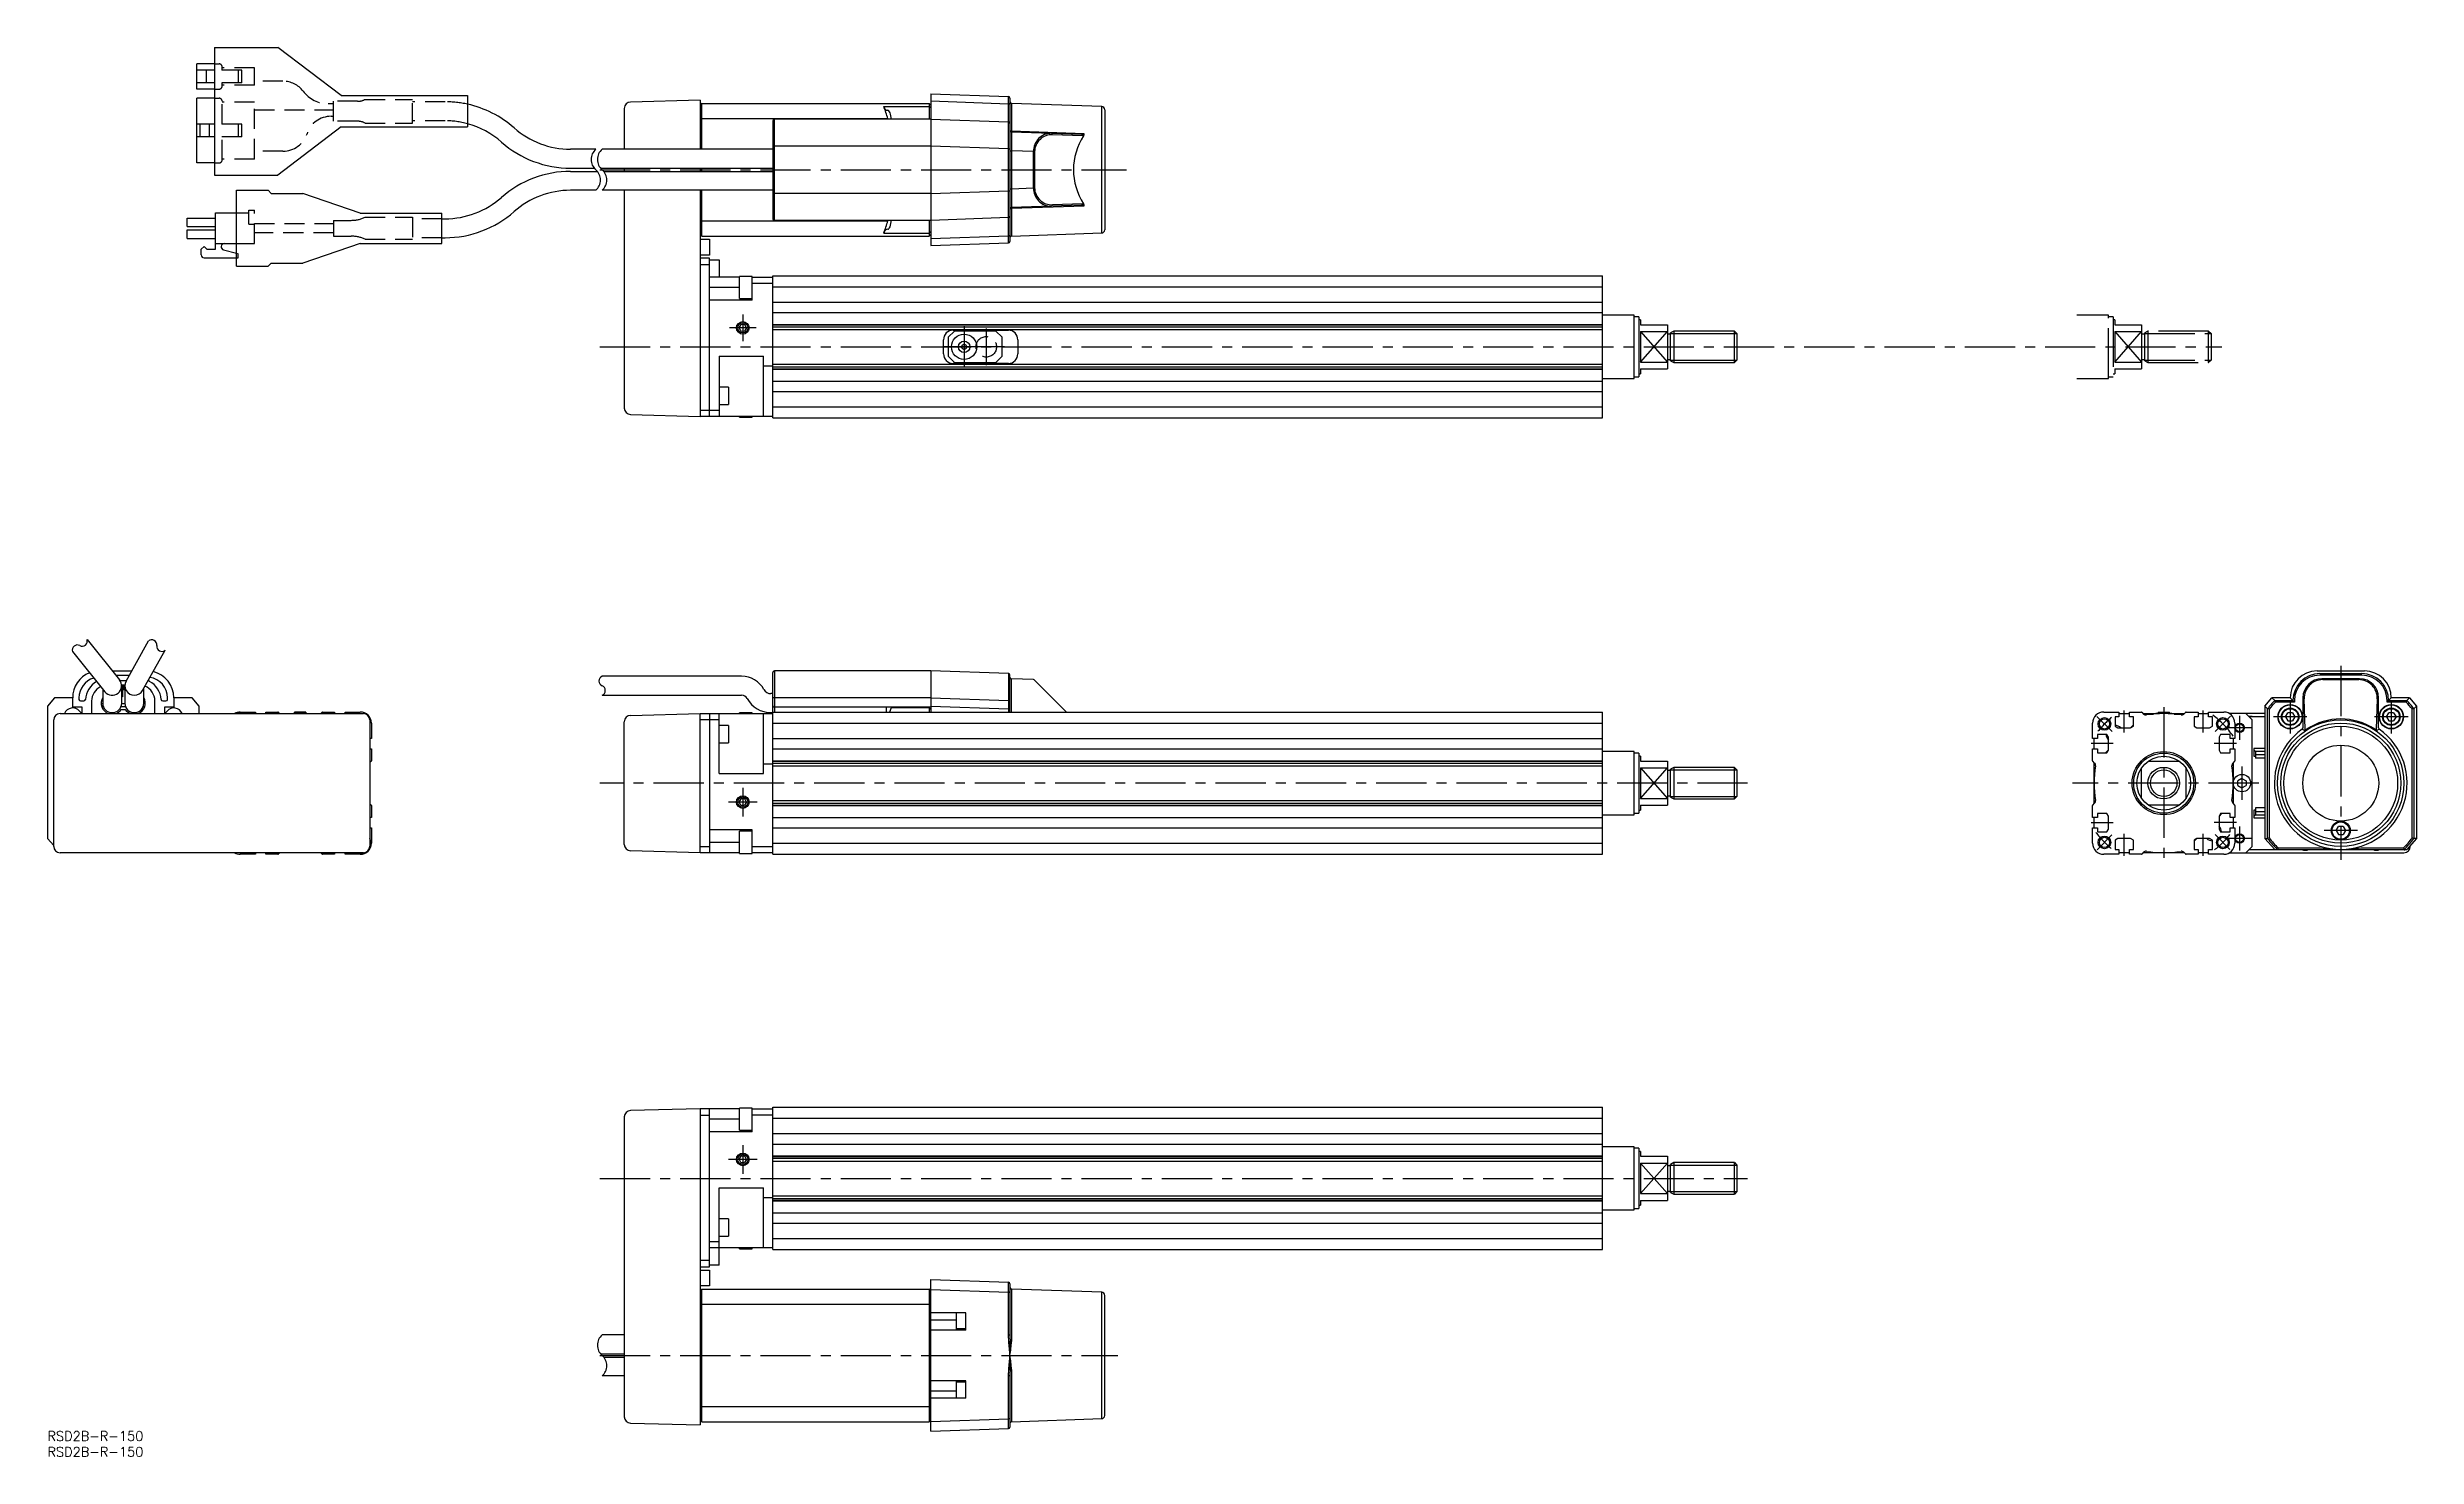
# Model space of a CAD drawing. Extents: x 0 to 749, y -8 to 438.
import ezdxf

# ---------------------------------------------------------------- set-up
doc = ezdxf.new("R2010")
doc.units = 0
doc.header["$LTSCALE"] = 0.5
for name, pattern in [('CENTER', [50.8, 31.75, -6.35, 6.35, -6.35]), ('DASHED', [19.05, 12.7, -6.35]), ('PHANTOM', [63.5, 31.75, -6.35, 6.35, -6.35, 6.35, -6.35])]:
    doc.linetypes.add(name, pattern=pattern)
for name, color, linetype in [('MSM_CENTER', 1, 'CENTER'), ('MSM_CONTINUOUS', 7, 'CONTINUOUS'), ('MSM_DASHED', 4, 'DASHED'), ('MSM_IMAGINARY', 6, 'PHANTOM'), ('MSM_NARROW', 5, 'CONTINUOUS'), ('MSM_PART_NUMBER', 7, 'CONTINUOUS')]:
    doc.layers.add(name, color=color, linetype=linetype)
doc.styles.get("Standard").update_dxf_attribs({"font": 'txt.shx', "height": 3, "bigfont": 'bigfont.shx'})

msp = doc.modelspace()

# ---------------------------------------------------------------- linework, layer by layer
at = {"layer": 'MSM_CENTER'}
for p, q in [((174.78, 399), (341.4, 399)), ((220, 353.19), (220, 344.81)), ((224.19, 349), (215.81, 349)), ((290, 349.54), (290, 336.46)), ((297, 348.79), (297, 337.21)), ((174.78, 343), (687.85, 343)), ((296.54, 343), (283.46, 343)), ((302.79, 343), (291.21, 343)), ((725.5, 242.07), (725.5, 180.7)), ((653.21, 221.3), (648.39, 226.12)), ((657, 221), (657, 228)), ((669.5, 229.01), (669.5, 180.7)), ((682, 221), (682, 228)), ((685.82, 221.32), (690.64, 226.14)), ((693.5, 226.29), (693.5, 218.71)), ((714.79, 226), (704.21, 226)), ((709.5, 231.29), (709.5, 220.71)), ((746.79, 226), (736.21, 226)), ((741.5, 231.29), (741.5, 220.71)), ((653.5, 217.5), (646.5, 217.5)), ((692.5, 217.5), (685.5, 217.5)), ((697.29, 222.5), (689.71, 222.5)), ((694.25, 210.29), (694.25, 199.71)), ((537.85, 205), (174.78, 205)), ((220, 203.54), (220, 194.46)), ((699.54, 205), (640.68, 205)), ((224.54, 199), (215.46, 199)), ((646.5, 192.5), (653.5, 192.5)), ((653.11, 188.62), (648.43, 183.93)), ((657, 182), (657, 189)), ((682, 182), (682, 189)), ((692.5, 192.5), (685.5, 192.5)), ((690.46, 184.04), (685.78, 188.73)), ((697.29, 187.5), (689.71, 187.5)), ((693.5, 191.29), (693.5, 183.71)), ((730.79, 190), (720.21, 190)), ((220, 90.54), (220, 81.46)), ((224.54, 86), (215.46, 86)), ((174.78, 80), (537.85, 80)), ((174.78, 24), (338.62, 24))]:
    msp.add_line(p, q, dxfattribs=at)
for start, end in [(128.49731, 141.77005), (34.14734, 54.05839), (215.95196, 231.25363), (307.38639, 322.17618)]:
    msp.add_arc((669.5, 205), 26.5, start, end, dxfattribs=at)
at = {"layer": 'MSM_CONTINUOUS'}
for p, q in [((52.9, 437.7), (72.9, 437.7)), ((52.9, 437.7), (52.9, 397.3)), ((92.9, 422.45), (72.9, 437.7)), ((52.9, 432.5), (47.3, 432.5)), ((47.3, 424.5), (47.3, 432.5)), ((52.9, 430.5), (47.3, 430.5)), ((50.3, 426.5), (50.3, 430.5)), ((52.9, 426.5), (47.3, 426.5)), ((52.9, 424.5), (47.3, 424.5)), ((52.9, 421.65), (47.3, 421.65)), ((47.3, 401.15), (47.3, 421.65)), ((92.9, 422.45), (132.9, 422.45)), ((132.9, 422.45), (132.9, 412.55)), ((206.5, 421), (184.45, 420.42)), ((206.5, 421), (206.5, 405.5)), ((207, 420), (206.5, 419.5)), ((207, 405.5), (207, 420)), ((207, 420), (279, 420)), ((279, 420), (279, 415)), ((279, 420), (279.5, 419.5)), ((279.5, 423), (304.02, 422.14)), ((279.5, 423), (279.5, 375)), ((279.5, 420.75), (304.03, 419.89)), ((304.02, 375.86), (304.02, 422.14)), ((304.5, 421.64), (304.5, 376.36)), ((304.98, 419.98), (304.98, 378.02)), ((333.53, 418.99), (304.98, 419.98)), ((52.9, 413.4), (47.3, 413.4)), ((48.3, 409.4), (48.3, 413.4)), ((51.3, 409.4), (51.3, 413.4)), ((92.9, 412.55), (72.9, 397.3)), ((92.9, 412.55), (132.9, 412.55)), ((182.5, 418.42), (182.5, 405.5)), ((206.5, 414.99), (207, 415.16)), ((207, 415.16), (265.88, 415.16)), ((229.5, 414.5), (229.5, 383.5)), ((279.5, 415), (230, 415)), ((230, 383), (230, 415)), ((264.56, 419.02), (279, 419.02)), ((265.88, 415), (265.88, 415.16)), ((279, 419.02), (279.5, 418.64)), ((279.5, 415), (304.02, 414.14)), ((333.53, 379.01), (333.53, 418.99)), ((334.5, 417.99), (334.5, 380.01)), ((52.9, 409.4), (47.3, 409.4)), ((173.5, 405.5), (165.5, 405.5)), ((229.5, 405.5), (175.5, 405.5)), ((279.5, 406.5), (229.5, 406.5)), ((304.02, 405.65), (279.5, 406.51)), ((304.02, 405.65), (304.5, 405.65)), ((304.5, 404.99), (304.98, 404.99)), ((327.96, 410.4), (304.98, 411.19)), ((304.98, 410.98), (327.12, 410.21)), ((311.97, 404.74), (304.98, 404.99)), ((311.97, 404.74), (312.3, 404.74)), ((311.97, 393.26), (311.97, 404.74)), ((312.3, 404.74), (312.3, 393.26)), ((327.46, 409.71), (318, 410.04)), ((327.82, 409.76), (327.46, 409.71)), ((52.9, 401.15), (47.3, 401.15)), ((52.9, 397.3), (72.9, 397.3)), ((165.5, 399.5), (173, 399.5)), ((165.5, 398.5), (174, 398.5)), ((175, 399.5), (229.5, 399.5)), ((176, 398.5), (229.5, 398.5)), ((182.5, 399.5), (182.5, 398.5)), ((206.5, 399.5), (206.5, 398.5)), ((207, 398.5), (207, 399.5)), ((59.8, 368.5), (59.8, 392.5)), ((59.8, 392.5), (69.8, 392.5)), ((70.8, 391.5), (69.8, 392.5)), ((70.8, 391.5), (80.8, 391.5)), ((98.95, 385.3), (80.8, 391.5)), ((173.5, 392.5), (165.5, 392.5)), ((229.5, 392.5), (175.5, 392.5)), ((182.5, 392.5), (182.5, 323.58)), ((206.5, 392.5), (206.5, 321)), ((207, 378), (207, 392.5)), ((279.5, 391.5), (229.5, 391.5)), ((279.5, 391.49), (304.02, 392.35)), ((304.02, 392.35), (304.5, 392.35)), ((304.5, 393.01), (304.98, 393.01)), ((304.98, 393.01), (311.97, 393.26)), ((311.97, 393.26), (312.3, 393.26)), ((44.17, 383.74), (53.17, 383.74)), ((44.17, 381.04), (44.17, 383.74)), ((53.17, 373.84), (53.17, 385.36)), ((53.17, 385.36), (59.8, 385.36)), ((98.95, 385.3), (124.8, 385.3)), ((124.8, 375.7), (124.8, 385.3)), ((124.8, 383.5), (125.81, 383.5)), ((206.5, 383.01), (207, 382.84)), ((207, 382.84), (265.88, 382.84)), ((279.5, 383), (230, 383)), ((265.88, 382.84), (265.88, 383)), ((279, 383), (279, 378)), ((304.02, 383.86), (279.5, 383)), ((327.12, 387.79), (304.98, 387.02)), ((304.98, 386.81), (327.96, 387.6)), ((318, 387.96), (327.46, 388.29)), ((327.46, 388.29), (327.82, 388.24)), ((44.17, 381.04), (53.17, 381.04)), ((44.17, 379.96), (53.17, 379.96)), ((44.17, 377.26), (44.17, 379.96)), ((44.17, 377.26), (53.17, 377.26)), ((53.17, 375.64), (59.8, 375.64)), ((98.95, 375.7), (80.8, 369.5)), ((98.95, 375.7), (124.8, 375.7)), ((124.8, 377.5), (125.81, 377.5)), ((206.5, 378.5), (207, 378)), ((206.5, 377), (209.5, 377)), ((207, 378), (279, 378)), ((209.5, 377), (209.5, 372)), ((264.56, 378.98), (279, 378.98)), ((279.5, 379.36), (279, 378.98)), ((279.5, 378.5), (279, 378)), ((279.5, 378.5), (279.5, 378.5)), ((279.5, 377.25), (304.03, 378.11)), ((279.5, 375), (304.02, 375.86)), ((304.98, 378.02), (333.53, 379.01)), ((49.57, 374.74), (48.67, 373.84)), ((48.67, 372.04), (48.67, 373.84)), ((49.57, 374.74), (50.47, 373.84)), ((49.57, 371.14), (59.8, 371.14)), ((50.47, 373.84), (53.17, 373.84)), ((55.73, 373.64), (59.8, 372.6)), ((59.8, 368.5), (69.8, 368.5)), ((70.8, 369.5), (69.8, 368.5)), ((70.8, 369.5), (80.8, 369.5)), ((209.5, 372), (206.5, 372)), ((209.5, 371), (206.5, 371)), ((206.5, 369), (209.5, 369)), ((209.5, 321), (209.5, 371)), ((209.5, 370.5), (212.5, 370.5)), ((212.5, 370.5), (212.5, 365)), ((219, 365), (209.5, 365)), ((219, 361.74), (209.5, 361.74)), ((223, 365.24), (219, 365.24)), ((219, 358.24), (219, 365.24)), ((223, 357.74), (223, 365.24)), ((223, 365), (229.5, 365)), ((229.5, 363), (223, 363)), ((229.5, 365.5), (492, 365.5)), ((229.5, 320.5), (229.5, 365.5)), ((229.5, 362), (492, 362)), ((492, 320.5), (492, 365.5)), ((223, 357.74), (209.5, 357.74)), ((219, 358.24), (223, 358.24)), ((229.5, 357.15), (492, 357.15)), ((229.5, 353.85), (492, 353.85)), ((502, 353), (492, 353)), ((502, 333), (502, 353)), ((503.5, 352.5), (502, 352.5)), ((503.5, 352.5), (503.5, 333.5)), ((218.85, 349.03), (219.45, 350.01)), ((219.4, 348.01), (218.85, 349.03)), ((219.4, 348.01), (220.55, 347.99)), ((220.6, 349.99), (219.45, 350.01)), ((221.15, 348.97), (220.55, 347.99)), ((221.15, 348.97), (220.6, 349.99)), ((229.5, 350.08), (492, 350.08)), ((229.5, 349.94), (492, 349.94)), ((229.5, 349.35), (492, 349.35)), ((229.5, 348.48), (492, 348.48)), ((283.5, 340.75), (283.5, 345.25)), ((287, 348), (285, 346)), ((285, 346), (285, 340)), ((286.5, 348.25), (304, 348.25)), ((300, 348), (287, 348)), ((302, 346), (300, 348)), ((302, 340), (302, 346)), ((307, 345.25), (307, 340.75)), ((504, 351.5), (503.5, 351.5)), ((504, 351.5), (504, 350)), ((504, 350), (512.5, 350)), ((504, 347.82), (512.5, 347.82)), ((504, 347.82), (504, 338.18)), ((512.5, 350), (512.5, 336)), ((513.5, 347), (512.5, 347)), ((514.5, 348), (513.5, 347.42)), ((513.5, 338.58), (513.5, 347.42)), ((533.69, 348), (514.5, 348)), ((514.5, 348), (514.5, 338)), ((533.69, 338), (533.69, 348)), ((533.69, 348), (534.5, 347.19)), ((534.5, 347.19), (534.5, 338.81)), ((212.5, 340), (226.5, 340)), ((212.5, 340), (212.5, 321)), ((226.5, 321), (226.5, 340)), ((229.5, 337.52), (492, 337.52)), ((285, 340), (287, 338)), ((304, 337.75), (286.5, 337.75)), ((287, 338), (300, 338)), ((290, 343.87), (289.25, 343.43)), ((289.25, 343.43), (289.25, 342.57)), ((289.25, 342.57), (290, 342.13)), ((290.75, 343.43), (290, 343.87)), ((290, 342.13), (290.75, 342.57)), ((290.75, 342.57), (290.75, 343.43)), ((300, 338), (302, 340)), ((504, 338.18), (512.5, 338.18)), ((512.5, 339), (513.5, 339)), ((513.5, 338.58), (514.5, 338)), ((514.5, 338), (533.69, 338)), ((534.5, 338.81), (533.69, 338)), ((215.5, 330.25), (212.5, 330.25)), ((215.5, 330.25), (215.5, 324.75)), ((226.5, 337), (229.5, 337)), ((229.5, 336.65), (492, 336.65)), ((229.5, 336.06), (492, 336.06)), ((229.5, 335.92), (492, 335.92)), ((229.5, 332.15), (492, 332.15)), ((492, 333), (502, 333)), ((502, 333.5), (503.5, 333.5)), ((503.5, 334.5), (504, 334.5)), ((504, 336), (512.5, 336)), ((504, 336), (504, 334.5)), ((206.5, 323), (212.5, 323)), ((212.5, 324.75), (215.5, 324.75)), ((229.5, 328.85), (492, 328.85)), ((229.5, 324), (492, 324)), ((184.45, 321.58), (206.5, 321)), ((229.5, 321), (206.5, 321)), ((219, 320.76), (219, 321)), ((219, 320.76), (223, 320.76)), ((223, 320.76), (223, 321)), ((229.5, 320.5), (492, 320.5)), ((12.57, 250.39), (22.83, 237.69)), ((24.88, 237.27), (31.99, 249.97)), ((7.9, 246.61), (18.17, 233.91)), ((20.56, 240.5), (26.69, 240.5)), ((30.12, 234.33), (37.23, 247.03)), ((229.5, 182.5), (229.5, 240)), ((279.5, 240.5), (230, 240.5)), ((230, 240.5), (230, 227.5)), ((279.5, 240.5), (279.5, 227.5)), ((304.02, 239.64), (279.5, 240.5)), ((718, 240.5), (733, 240.5)), ((17.5, 234.74), (17.5, 230.3)), ((25.85, 239), (21.77, 239)), ((22.97, 237.5), (25.01, 237.5)), ((24.51, 236), (23.49, 236)), ((23.5, 230.3), (23.5, 236)), ((23.75, 236), (23.75, 232.3)), ((24.25, 234.5), (23.75, 234.5)), ((24.25, 234.5), (24.25, 236)), ((24.5, 236), (24.5, 230.3)), ((30.5, 230.3), (30.5, 235.02)), ((219.63, 238.8), (175.5, 238.8)), ((175.5, 232.8), (219.63, 232.8)), ((229.5, 233.3), (228.87, 233.3)), ((304.02, 239.64), (304.02, 227.5)), ((304.5, 227.5), (304.5, 239.14)), ((304.98, 227.5), (304.98, 237.98)), ((311.97, 237.74), (304.98, 237.98)), ((322.4, 227.5), (312.3, 237.59)), ((718.85, 239.65), (732.14, 239.65)), ((732.14, 239.15), (718.85, 239.15)), ((731.48, 237.99), (719.51, 237.99)), ((719.82, 237.74), (731.18, 237.74)), ((2.25, 232), (0, 229.37)), ((0, 229.37), (0, 187.5)), ((2, 185), (2, 225)), ((8, 232), (2.25, 232)), ((4, 227), (100, 227)), ((8, 229), (8, 232)), ((11, 229), (8, 229)), ((10, 232), (10, 231.5)), ((10.5, 231), (11.52, 231)), ((11, 227), (11, 229)), ((14, 231), (14, 227)), ((17, 230.2), (17.5, 230.2)), ((17.18, 229.2), (17.71, 229.2)), ((23.29, 229.2), (24.71, 229.2)), ((23.37, 228.3), (24.63, 228.3)), ((23.75, 232.3), (23.5, 232.3)), ((23.5, 230.2), (24.5, 230.2)), ((30.29, 229.2), (30.82, 229.2)), ((30.5, 230.2), (31, 230.2)), ((34, 227), (34, 231)), ((36.48, 231), (37.5, 231)), ((37, 229), (37, 227)), ((40, 229), (37, 229)), ((38, 231.5), (38, 232)), ((40, 232), (40, 229)), ((45.75, 232), (40, 232)), ((48, 229.37), (45.75, 232)), ((48, 227), (48, 229.37)), ((61, 227.5), (65.85, 227.5)), ((65.85, 227.5), (65.85, 227)), ((69.15, 227.5), (72.92, 227.5)), ((69.15, 227), (69.15, 227.5)), ((73.06, 227.44), (73.5, 227)), ((77.33, 227), (78.2, 227.1)), ((78.2, 227.1), (78.2, 227.5)), ((81.8, 227.5), (78.2, 227.5)), ((81.8, 227.1), (78.2, 227.1)), ((81.8, 227.5), (81.8, 227.1)), ((81.8, 227.1), (82.67, 227)), ((86.5, 227), (86.94, 227.44)), ((87.08, 227.5), (90.85, 227.5)), ((90.85, 227.5), (90.85, 227)), ((94.15, 227.5), (99, 227.5)), ((94.15, 227), (94.15, 227.5)), ((102, 225.01), (102, 185)), ((184.45, 226.42), (206.5, 227)), ((206.5, 183), (206.5, 227)), ((206.5, 227), (229.5, 227)), ((212.5, 225), (206.5, 225)), ((209.5, 227), (209.5, 183)), ((212.5, 208), (212.5, 227)), ((223, 227.24), (219, 227.24)), ((219, 227), (219, 227.24)), ((223, 227), (223, 227.24)), ((226.5, 208), (226.5, 227)), ((228.87, 227.3), (229.5, 227.3)), ((279.5, 232), (229.5, 232)), ((229.5, 227.5), (492, 227.5)), ((279.5, 229), (230, 229)), ((265.5, 227.5), (265.5, 229)), ((265.5, 227.5), (266.43, 227.5)), ((266.9, 228.8), (266.43, 227.5)), ((279, 228.8), (266.9, 228.8)), ((277.6, 229), (277.6, 228.8)), ((279.5, 228.3), (279, 228.8)), ((279, 228.8), (279, 227.5)), ((279.5, 232.01), (304.02, 231.15)), ((279.5, 232), (304.02, 231.14)), ((279.5, 229.37), (304.03, 228.51)), ((304.02, 231.15), (304.5, 231.15)), ((492, 182.5), (492, 227.5)), ((650.5, 227.5), (655.35, 227.5)), ((655.35, 226), (654.1, 226)), ((654.1, 226), (654.1, 223)), ((655.35, 227.5), (655.35, 226)), ((655.35, 227), (658.65, 227)), ((658.65, 226), (658.65, 227.5)), ((658.65, 227.5), (662.42, 227.5)), ((659.9, 226), (658.65, 226)), ((659.9, 223), (659.9, 226)), ((662.56, 227.44), (663.15, 226.85)), ((663, 227), (666.83, 227)), ((663.5, 227), (663.26, 226.76)), ((667.7, 227.1), (665.5, 226.85)), ((665.5, 226.85), (665.51, 226.77)), ((665.5, 226.85), (666.22, 226.85)), ((667.7, 227.5), (667.7, 227.1)), ((667.7, 227.5), (671.3, 227.5)), ((667.7, 227.1), (671.3, 227.1)), ((671.3, 227.1), (671.3, 227.5)), ((673.5, 226.85), (671.3, 227.1)), ((672.17, 227), (676, 227)), ((672.78, 226.85), (673.5, 226.85)), ((673.49, 226.77), (673.5, 226.85)), ((675.85, 226.85), (676.44, 227.44)), ((676.58, 227.5), (680.35, 227.5)), ((680.35, 226), (679.1, 226)), ((679.1, 226), (679.1, 223)), ((680.35, 227.5), (680.35, 226)), ((680.35, 227), (683.65, 227)), ((683.65, 226), (683.65, 227.5)), ((683.65, 227.5), (688.5, 227.5)), ((684.9, 226), (683.65, 226)), ((684.9, 223), (684.9, 226)), ((701.5, 227), (690.3, 227)), ((695.5, 227), (697.5, 225)), ((696.4, 226.1), (701.5, 226.1)), ((697.5, 226.04), (696.46, 226.04)), ((701.5, 226), (696.5, 226)), ((697.5, 226.04), (697.54, 226.08)), ((697.5, 226), (697.5, 226.04)), ((697.5, 185), (697.5, 225)), ((697.54, 226.08), (701.5, 226.08)), ((697.54, 226), (697.54, 226.08)), ((701.5, 229.37), (703.75, 232)), ((701.5, 229.37), (701.5, 187.51)), ((701.5, 229.37), (702.36, 228.52)), ((702.36, 187.51), (702.36, 228.52)), ((702.86, 228.35), (702.36, 228.52)), ((702.86, 228.35), (702.86, 187.67)), ((709.5, 232), (703.75, 232)), ((703.75, 232), (704.6, 231.15)), ((704.6, 231.15), (710.36, 231.15)), ((704.61, 231.15), (704.82, 230.65)), ((710.86, 230.65), (704.82, 230.65)), ((708.02, 226), (708.76, 227.28)), ((708.02, 226), (708.76, 224.72)), ((710.24, 227.28), (708.76, 227.28)), ((710.86, 230.65), (709.5, 232)), ((710.24, 227.28), (710.98, 226)), ((710.98, 226), (710.24, 224.72)), ((710.36, 231.15), (710.36, 231.15)), ((710.86, 231.15), (710.86, 230.65)), ((713.52, 231.99), (713.52, 222.49)), ((714.29, 222.08), (713.96, 231.67)), ((737.04, 231.67), (736.71, 222.08)), ((737.48, 222.49), (737.48, 231.99)), ((740.02, 226), (740.76, 227.28)), ((740.02, 226), (740.76, 224.72)), ((741.5, 232), (740.14, 230.65)), ((740.14, 230.65), (740.14, 231.15)), ((746.18, 230.65), (740.14, 230.65)), ((740.64, 231.15), (746.4, 231.15)), ((742.24, 227.28), (740.76, 227.28)), ((747.25, 232), (741.5, 232)), ((742.24, 227.28), (742.98, 226)), ((742.98, 226), (742.24, 224.72)), ((746.4, 231.15), (746.18, 230.65)), ((747.25, 232), (746.4, 231.15)), ((747.25, 232), (749.5, 229.37)), ((748.64, 228.52), (748.14, 228.35)), ((748.14, 187.67), (748.14, 228.35)), ((749.5, 229.37), (748.64, 228.52)), ((748.64, 228.52), (748.64, 187.51)), ((749.5, 229.37), (749.5, 187.51)), ((102.5, 219.15), (102, 219.15)), ((102.5, 224), (102.5, 219.15)), ((182.5, 185.58), (182.5, 224.42)), ((215.5, 223.25), (212.5, 223.25)), ((212.5, 217.75), (215.5, 217.75)), ((215.5, 223.25), (215.5, 217.75)), ((229.5, 224), (492, 224)), ((229.5, 219.15), (492, 219.15)), ((647, 219.15), (647, 224)), ((648.5, 219.15), (647, 219.15)), ((647.5, 215.85), (647.5, 219.15)), ((651.5, 220.4), (648.5, 220.4)), ((648.5, 220.4), (648.5, 219.15)), ((652, 219.54), (651.5, 220.4)), ((652, 215.47), (652, 219.54)), ((654.1, 223), (654.97, 222.5)), ((654.97, 222.5), (659.03, 222.5)), ((659.9, 223.4), (659, 222.5)), ((659.03, 222.5), (659.9, 223)), ((679.1, 223), (679.97, 222.5)), ((679.97, 222.5), (684.03, 222.5)), ((684.03, 222.5), (684.9, 223)), ((687.5, 220.4), (687, 219.54)), ((687, 219.54), (687, 215.47)), ((690.5, 220.4), (687.5, 220.4)), ((690.5, 219.15), (690.5, 220.4)), ((692, 219.15), (690.5, 219.15)), ((691.5, 219.15), (691.5, 215.85)), ((692, 224), (692, 219.15)), ((708.76, 224.72), (710.24, 224.72)), ((713.31, 222.08), (714.1, 221.66)), ((737.69, 222.08), (736.9, 221.66)), ((740.76, 224.72), (742.24, 224.72)), ((102, 215.85), (102.5, 215.85)), ((102.44, 211.94), (102, 211.5)), ((102.5, 215.85), (102.5, 212.08)), ((229.5, 211), (226.5, 211)), ((229.5, 215.85), (492, 215.85)), ((229.5, 212.08), (492, 212.08)), ((229.5, 211.94), (492, 211.94)), ((229.5, 211.35), (492, 211.35)), ((229.5, 210.48), (492, 210.48)), ((502, 215), (492, 215)), ((502, 195), (502, 215)), ((503.5, 214.5), (502, 214.5)), ((503.5, 214.5), (503.5, 195.5)), ((504, 213.5), (503.5, 213.5)), ((504, 213.5), (504, 212)), ((504, 212), (512.5, 212)), ((512.5, 212), (512.5, 198)), ((514.5, 210), (513.5, 209.42)), ((514.5, 210), (514.5, 200)), ((533.69, 210), (514.5, 210)), ((533.69, 200), (533.69, 210)), ((533.69, 210), (534.5, 209.19)), ((647, 212.09), (647, 215.85)), ((647, 215.85), (648.5, 215.85)), ((647.65, 211.35), (647.06, 211.94)), ((647.5, 198.5), (647.5, 211.5)), ((647.74, 211.25), (647.5, 211)), ((648.5, 215.85), (648.5, 214.6)), ((648.5, 214.6), (651.5, 214.6)), ((652, 215.5), (651.1, 214.6)), ((651.5, 214.6), (652, 215.47)), ((664.68, 212), (674.32, 212)), ((687, 215.47), (687.5, 214.6)), ((687.5, 214.6), (690.5, 214.6)), ((690.5, 214.6), (690.5, 215.85)), ((690.5, 215.85), (692, 215.85)), ((691.94, 211.94), (691.35, 211.35)), ((691.5, 211.5), (691.5, 198.5)), ((692, 215.85), (692, 212.09)), ((698, 216), (698, 213.5)), ((701.5, 216), (698, 216)), ((698.5, 215.05), (698, 215.55)), ((698, 213.5), (698.5, 213.5)), ((698.5, 215.05), (698.5, 212.85)), ((701.5, 215.05), (698.5, 215.05)), ((698.5, 214.05), (701.5, 214.05)), ((701.5, 212.85), (698.5, 212.85)), ((212.5, 208), (226.5, 208)), ((504, 209.82), (512.5, 209.82)), ((504, 209.82), (504, 200.18)), ((513.5, 209), (512.5, 209)), ((513.5, 200.58), (513.5, 209.42)), ((534.5, 209.19), (534.5, 200.81)), ((662.5, 200.18), (662.5, 209.82)), ((676.5, 209.82), (676.5, 200.18)), ((694.25, 206.48), (692.97, 205.74)), ((692.97, 204.26), (692.97, 205.74)), ((692.97, 204.26), (694.25, 203.52)), ((694.25, 206.48), (695.53, 205.74)), ((694.25, 203.52), (695.53, 204.26)), ((695.53, 205.74), (695.53, 204.26)), ((102, 198.5), (102.44, 198.06)), ((102.5, 197.92), (102.5, 194.15)), ((218.85, 199.03), (219.45, 200.01)), ((219.4, 198.01), (218.85, 199.03)), ((219.4, 198.01), (220.55, 197.99)), ((220.6, 199.99), (219.45, 200.01)), ((221.15, 198.97), (220.55, 197.99)), ((221.15, 198.97), (220.6, 199.99)), ((229.5, 199.52), (492, 199.52)), ((229.5, 198.65), (492, 198.65)), ((229.5, 198.06), (492, 198.06)), ((229.5, 197.92), (492, 197.92)), ((492, 195), (502, 195)), ((502, 195.5), (503.5, 195.5)), ((503.5, 196.5), (504, 196.5)), ((504, 200.18), (512.5, 200.18)), ((504, 198), (512.5, 198)), ((504, 198), (504, 196.5)), ((512.5, 201), (513.5, 201)), ((513.5, 200.58), (514.5, 200)), ((514.5, 200), (533.69, 200)), ((534.5, 200.81), (533.69, 200)), ((647, 194.15), (647, 197.92)), ((647.06, 198.06), (647.65, 198.65)), ((651.5, 195.4), (648.5, 195.4)), ((648.5, 195.4), (648.5, 194.15)), ((652, 194.54), (651.5, 195.4)), ((674.32, 198), (664.68, 198)), ((687.5, 195.4), (687, 194.54)), ((687, 194.5), (687.9, 195.4)), ((690.5, 195.4), (687.5, 195.4)), ((690.5, 194.15), (690.5, 195.4)), ((691.26, 198.76), (691.5, 199)), ((691.35, 198.65), (691.94, 198.06)), ((692, 197.92), (692, 194.15)), ((698, 196.5), (698, 194)), ((698.5, 196.5), (698, 196.5)), ((698.5, 194.95), (698, 194.45)), ((701.5, 197.15), (698.5, 197.15)), ((698.5, 197.15), (698.5, 194.95)), ((701.5, 195.95), (698.5, 195.95)), ((698.5, 194.95), (701.5, 194.95)), ((0, 187.5), (2, 185.26)), ((102.5, 194.15), (102, 194.15)), ((102, 190.85), (102.5, 190.85)), ((102.5, 190.85), (102.5, 186)), ((223, 190.26), (209.5, 190.26)), ((223, 189.76), (219, 189.76)), ((219, 182.76), (219, 189.76)), ((223, 182.76), (223, 190.26)), ((229.5, 194.15), (492, 194.15)), ((229.5, 190.85), (492, 190.85)), ((648.5, 194.15), (647, 194.15)), ((647, 186), (647, 190.85)), ((647, 190.85), (648.5, 190.85)), ((647.5, 190.85), (647.5, 194.15)), ((648.5, 190.85), (648.5, 189.6)), ((648.5, 189.6), (651.5, 189.6)), ((651.5, 189.6), (652, 190.47)), ((652, 190.47), (652, 194.54)), ((654.97, 187.5), (654.1, 187)), ((659.03, 187.5), (654.97, 187.5)), ((659.9, 187), (659.03, 187.5)), ((679.97, 187.5), (679.1, 187)), ((679.1, 186.6), (680, 187.5)), ((684.03, 187.5), (679.97, 187.5)), ((684.9, 187), (684.03, 187.5)), ((687, 194.54), (687, 190.47)), ((687, 190.47), (687.5, 189.6)), ((687.5, 189.6), (690.5, 189.6)), ((692, 194.15), (690.5, 194.15)), ((690.5, 189.6), (690.5, 190.85)), ((690.5, 190.85), (692, 190.85)), ((691.5, 194.15), (691.5, 190.85)), ((692, 190.85), (692, 186)), ((698, 194), (701.5, 194)), ((701.5, 187.51), (702.36, 187.51)), ((704.63, 184), (701.5, 187.51)), ((702.86, 187.67), (702.36, 187.51)), ((724.02, 190), (724.76, 191.28)), ((724.02, 190), (724.76, 188.72)), ((726.24, 191.28), (724.76, 191.28)), ((724.76, 188.72), (726.24, 188.72)), ((726.24, 191.28), (726.98, 190)), ((726.98, 190), (726.24, 188.72)), ((749.5, 187.51), (746.37, 184)), ((748.64, 187.51), (748.14, 187.67)), ((749.5, 187.51), (748.64, 187.51)), ((100, 183), (4, 183)), ((65.85, 182.5), (61, 182.5)), ((65.85, 183), (65.85, 182.5)), ((69.15, 182.5), (69.15, 183)), ((72.92, 182.5), (69.15, 182.5)), ((73.5, 183), (73.06, 182.56)), ((86.94, 182.56), (86.5, 183)), ((90.85, 182.5), (87.08, 182.5)), ((90.85, 183), (90.85, 182.5)), ((94.15, 182.5), (94.15, 183)), ((99, 182.5), (94.15, 182.5)), ((206.5, 183), (184.45, 183.58)), ((206.5, 185), (209.5, 185)), ((219, 183), (206.5, 183)), ((219, 186.26), (209.5, 186.26)), ((219, 182.76), (223, 182.76)), ((223, 185), (229.5, 185)), ((229.5, 183), (223, 183)), ((229.5, 186), (492, 186)), ((229.5, 182.5), (492, 182.5)), ((655.35, 182.5), (650.5, 182.5)), ((654.1, 187), (654.1, 184)), ((654.1, 184), (655.35, 184)), ((655.35, 184), (655.35, 182.5)), ((658.65, 183), (655.35, 183)), ((658.65, 182.5), (658.65, 184)), ((658.65, 184), (659.9, 184)), ((662.42, 182.5), (658.65, 182.5)), ((659.9, 184), (659.9, 187)), ((663.15, 183.15), (662.56, 182.56)), ((676, 183), (663, 183)), ((675.5, 183), (675.74, 183.25)), ((676.44, 182.56), (675.85, 183.15)), ((680.35, 182.5), (676.58, 182.5)), ((679.1, 187), (679.1, 184)), ((679.1, 184), (680.35, 184)), ((680.35, 184), (680.35, 182.5)), ((683.65, 183), (680.35, 183)), ((683.65, 182.5), (683.65, 184)), ((683.65, 184), (684.9, 184)), ((688.5, 182.5), (683.65, 182.5)), ((684.9, 184), (684.9, 187)), ((690.3, 183), (745.5, 183)), ((697.5, 185), (695.5, 183)), ((713.35, 183.9), (696.4, 183.9)), ((697.5, 183.96), (696.46, 183.96)), ((696.5, 184), (746.37, 184)), ((697.5, 184), (697.5, 183.96)), ((697.54, 183.93), (697.5, 183.96)), ((697.54, 183.93), (697.54, 184)), ((713.29, 183.93), (697.54, 183.93)), ((705.68, 184.5), (705.48, 184)), ((705.68, 184.5), (719.08, 184.5)), ((735.85, 183.9), (715.15, 183.9)), ((735.79, 183.93), (715.21, 183.93)), ((731.92, 184.5), (745.32, 184.5)), ((745.6, 183.9), (737.65, 183.9)), ((745.58, 183.93), (737.71, 183.93)), ((745.32, 184.5), (745.52, 184)), ((747.5, 185), (747.5, 185.27)), ((182.5, 99.42), (182.5, 4.58)), ((206.5, 102), (184.45, 101.42)), ((206.5, 102), (206.5, 2)), ((219, 102), (206.5, 102)), ((206.5, 100), (209.5, 100)), ((209.5, 52), (209.5, 102)), ((219, 98.74), (209.5, 98.74)), ((223, 102.24), (219, 102.24)), ((219, 95.24), (219, 102.24)), ((223, 94.74), (223, 102.24)), ((223, 102), (229.5, 102)), ((229.5, 100), (223, 100)), ((229.5, 102.5), (492, 102.5)), ((229.5, 57.5), (229.5, 102.5)), ((229.5, 99), (492, 99)), ((492, 57.5), (492, 102.5)), ((223, 94.74), (209.5, 94.74)), ((219, 95.24), (223, 95.24)), ((229.5, 94.15), (492, 94.15)), ((229.5, 90.85), (492, 90.85)), ((502, 90), (492, 90)), ((502, 70), (502, 90)), ((218.85, 86.03), (219.45, 87.01)), ((219.4, 85.01), (218.85, 86.03)), ((219.4, 85.01), (220.55, 84.99)), ((220.6, 86.99), (219.45, 87.01)), ((221.15, 85.97), (220.55, 84.99)), ((221.15, 85.97), (220.6, 86.99)), ((229.5, 87.08), (492, 87.08)), ((229.5, 86.94), (492, 86.94)), ((229.5, 86.35), (492, 86.35)), ((229.5, 85.48), (492, 85.48)), ((503.5, 89.5), (502, 89.5)), ((503.5, 89.5), (503.5, 70.5)), ((504, 88.5), (503.5, 88.5)), ((504, 88.5), (504, 87)), ((504, 87), (512.5, 87)), ((504, 84.82), (512.5, 84.82)), ((504, 84.82), (504, 75.18)), ((512.5, 87), (512.5, 73)), ((513.5, 84), (512.5, 84)), ((514.5, 85), (513.5, 84.42)), ((513.5, 75.58), (513.5, 84.42)), ((514.5, 85), (514.5, 75)), ((533.69, 85), (514.5, 85)), ((533.69, 75), (533.69, 85)), ((533.69, 85), (534.5, 84.19)), ((534.5, 84.19), (534.5, 75.81)), ((212.5, 77), (226.5, 77)), ((212.5, 52.5), (212.5, 77)), ((226.5, 58), (226.5, 77)), ((504, 75.18), (512.5, 75.18)), ((512.5, 76), (513.5, 76)), ((513.5, 75.58), (514.5, 75)), ((514.5, 75), (533.69, 75)), ((534.5, 75.81), (533.69, 75)), ((226.5, 74), (229.5, 74)), ((229.5, 74.52), (492, 74.52)), ((229.5, 73.65), (492, 73.65)), ((229.5, 73.06), (492, 73.06)), ((229.5, 72.92), (492, 72.92)), ((229.5, 69.15), (492, 69.15)), ((492, 70), (502, 70)), ((502, 70.5), (503.5, 70.5)), ((503.5, 71.5), (504, 71.5)), ((504, 73), (512.5, 73)), ((504, 73), (504, 71.5)), ((209.5, 60), (212.5, 60)), ((215.5, 67.25), (212.5, 67.25)), ((212.5, 61.75), (215.5, 61.75)), ((215.5, 67.25), (215.5, 61.75)), ((229.5, 65.85), (492, 65.85)), ((229.5, 61), (492, 61)), ((209.5, 54), (206.5, 54)), ((229.5, 58), (209.5, 58)), ((212.5, 52.5), (209.5, 52.5)), ((219, 57.76), (219, 58)), ((219, 57.76), (223, 57.76)), ((223, 57.76), (223, 58)), ((229.5, 57.5), (492, 57.5)), ((206.5, 52), (209.5, 52)), ((206.5, 51), (209.5, 51)), ((209.5, 46), (206.5, 46)), ((206.5, 44.5), (207, 45)), ((207, 3), (207, 45)), ((207, 45), (279, 45)), ((209.5, 51), (209.5, 46)), ((279, 45), (279, 3)), ((279.5, 44.5), (279, 45)), ((279.5, 0), (279.5, 48)), ((279.5, 48), (304.02, 47.14)), ((304, 30.42), (304, 47.14)), ((304.01, 47.14), (304.02, 47.14)), ((304.5, 46.64), (304.5, 30.42)), ((304.98, 44.98), (304.98, 28.42)), ((333.53, 43.99), (304.98, 44.98)), ((207, 40.16), (206.5, 39.99)), ((207, 40.16), (279, 40.16)), ((279.5, 39.99), (279, 40.16)), ((279.5, 44.87), (304.02, 44.02)), ((290.5, 37.5), (279.5, 37.5)), ((287.5, 37.5), (287.5, 31.99)), ((290.5, 32), (290.5, 37.5)), ((333.53, 4.01), (333.53, 43.99)), ((334.5, 5.01), (334.5, 42.99)), ((182.5, 30.5), (175.5, 30.5)), ((279.5, 35.25), (287.5, 35.25)), ((290.5, 32), (279.5, 32)), ((287.5, 32.5), (290.5, 32.5)), ((304.5, 30.42), (304, 30.42)), ((304.14, 28.42), (304, 30.42)), ((175, 24.5), (182.5, 24.5)), ((176, 23.5), (182.5, 23.5)), ((304.14, 28.42), (304.57, 28.48)), ((304.49, 23.95), (304.49, 24.05)), ((304.49, 24.05), (304.51, 24.05)), ((304.49, 23.95), (304.51, 23.95)), ((304.51, 24.05), (304.51, 23.95)), ((182.5, 17.5), (175.5, 17.5)), ((290.5, 16), (279.5, 16)), ((287.5, 16), (287.5, 10.5)), ((290.5, 15.5), (287.5, 15.5)), ((290.5, 10.5), (290.5, 16)), ((304, 17.58), (304.14, 19.58)), ((304.5, 17.58), (304, 17.58)), ((304, 0.86), (304, 17.58)), ((304.14, 19.58), (304.57, 19.52)), ((304.5, 17.58), (304.5, 1.36)), ((304.98, 19.58), (304.98, 3.02)), ((207, 7.84), (206.5, 8.01)), ((207, 7.84), (279, 7.84)), ((279.5, 8.01), (279, 7.84)), ((279.5, 12.75), (287.5, 12.75)), ((290.5, 10.5), (279.5, 10.5)), ((184.45, 2.58), (206.5, 2)), ((207, 3), (206.5, 3.5)), ((207, 3), (279, 3)), ((279.5, 3.5), (279, 3)), ((279.5, 3.13), (304.02, 3.98)), ((279.5, 0), (304.02, 0.86)), ((304.98, 3.02), (333.53, 4.01))]:
    msp.add_line(p, q, dxfattribs=at)
for centre, radius in [((220, 349), 1.62), ((290, 343), 4), ((290, 343), 1.8), ((290, 343), 0.75), ((650.76, 223.74), 1.62), ((688.24, 223.74), 1.62), ((725.5, 205), 19.99), ((709.5, 226), 3.85), ((709.5, 226), 3.75), ((709.5, 226), 2.75), ((709.5, 226), 2.55), ((741.5, 226), 3.85), ((741.5, 226), 3.75), ((741.5, 226), 2.75), ((741.5, 226), 2.55), ((693.5, 222.5), 1.5), ((693.5, 222.5), 1.25), ((725.5, 205), 18.99), ((725.5, 205), 18), ((669.5, 205), 10), ((669.5, 205), 9.5), ((669.5, 205), 8.5), ((669.5, 205), 5), ((725.5, 205), 12), ((694.25, 205), 2.75), ((220, 199), 1.62), ((650.76, 186.26), 1.62), ((688.24, 186.26), 1.62), ((693.5, 187.5), 1.5), ((693.5, 187.5), 1.25), ((725.5, 190), 3), ((725.5, 190), 2.75), ((220, 86), 1.62)]:
    msp.add_circle(centre, radius, dxfattribs=at)
for centre, radius, start, end in [((125.81, 387.5), 33, 48.59038, 77.60702), ((184.5, 418.42), 2, 91.5, 180), ((304, 421.64), 0.5, 0, 88), ((304, 418.74), 1.16, 76.98661, 88.43331), ((304.16, 419.41), 0.464, 49.50835, 78.06598), ((304.38, 419.68), 0.12, 2.78241, 47.50198), ((305, 420.48), 0.5, 180, 268), ((125.81, 387.5), 27, 48.59038, 74.79294), ((165.5, 432.5), 27, 228.59038, 270), ((230, 414.5), 0.5, 90, 180), ((234.03, 406.38), 33.04, 15.40885, 22.47592), ((267.2, 420.01), 2.82, 200.73072, 223.60346), ((265.77, 418.63), 0.832, 222.09477, 274.3285), ((265.87, 417.32), 0.481, 39.35114, 93.78461), ((264.91, 416.45), 1.77, 18.8255, 41.38717), ((260.94, 415.11), 5.96, 358.95036, 18.74327), ((304, 413.64), 0.5, 0, 88), ((333.5, 417.99), 1, 0, 88), ((165.5, 432.5), 33, 228.59038, 270), ((305, 411.48), 0.5, 180, 268), ((304.73, 411.5), 0.228, 183.89137, 239.19048), ((304.98, 411.86), 0.664, 236.48055, 270.48542), ((317.59, 404.92), 5.62, 89.22517, 181.79089), ((317.67, 404.68), 5.37, 86.50059, 179.35471), ((344.19, 399), 19.59, 146.68223, 213.31777), ((327.23, 411.71), 1.5, 265.99759, 299.24488), ((327.07, 410.27), 0.904, 325.77908, 8.1846), ((165.5, 365.5), 33, 90, 131.40962), ((125.81, 410.5), 27, 270, 311.40962), ((165.5, 365.5), 27, 90, 131.40962), ((317.59, 393.08), 5.62, 178.20911, 270.77483), ((317.67, 393.32), 5.37, 180.64529, 273.49941), ((125.81, 410.5), 33, 270, 311.40962), ((230, 383.5), 0.5, 180, 270), ((234.03, 391.62), 33.04, 337.52408, 344.59115), ((260.94, 382.89), 5.96, 341.25673, 1.04964), ((304, 384.36), 0.5, 272, 0), ((305, 386.52), 0.5, 92, 180), ((304.73, 386.5), 0.228, 120.80952, 176.10863), ((304.98, 386.14), 0.664, 89.51458, 123.51945), ((327.23, 386.29), 1.5, 60.75512, 94.00241), ((327.07, 387.73), 0.904, 351.8154, 34.22092), ((55.98, 374.63), 1.01, 90, 255.61858), ((267.2, 377.99), 2.82, 136.39654, 159.26928), ((265.77, 379.37), 0.832, 85.6715, 137.90523), ((265.87, 380.68), 0.481, 266.21539, 320.64886), ((264.91, 381.55), 1.77, 318.61283, 341.1745), ((304, 376.36), 0.5, 271.99999, 0), ((304, 379.26), 1.16, 271.59364, 283.01339), ((304.16, 378.59), 0.464, 281.93402, 310.49165), ((304.38, 378.32), 0.12, 312.49802, 357.21759), ((305, 377.52), 0.5, 92, 180), ((333.5, 380.01), 1, 272, 0), ((49.57, 372.04), 0.9, 180.00004, 270.00002), ((286.5, 345.25), 3, 90, 180), ((304, 345.25), 3, 0, 90), ((286.5, 340.75), 3, 180, 270), ((304, 340.75), 3, 270, 0), ((184.5, 323.58), 2, 180, 268.5), ((16.5, 232), 8.5, 111.84547, 180), ((31.5, 232), 8.5, 0, 76.78772), ((230, 240), 0.5, 90, 180), ((718, 232), 8.5, 90, 180), ((733, 232), 8.5, 0, 90), ((16.5, 232), 6.5, 106.33125, 180), ((19, 231), 7, 119.21019, 176.17745), ((19, 231), 5, 115.25081, 180), ((20.5, 235.8), 3, 218.94729, 38.94727), ((27.5, 235.8), 3, 150.76306, 330.76306), ((29, 231), 5, 0, 68.27123), ((32.5, 237.63), 0.5, 171.49079, 242.18186), ((29, 231), 7, 3.82255, 62.18186), ((31.5, 232), 6.5, 0, 81.92406), ((219.63, 230.8), 8, 28.43689, 90), ((219.63, 230.8), 2, 28.43689, 90), ((228.87, 235.8), 2.5, 208.43689, 270), ((304, 239.14), 0.5, 0, 88), ((305, 238.48), 0.5, 180, 268), ((311.95, 237.24), 0.5, 44.99999, 88), ((718.86, 231.15), 8.5, 90, 180), ((718.86, 231.15), 8, 90, 180), ((719.52, 231.99), 6, 90, 180), ((719.82, 231.87), 5.87, 90, 182.00001), ((731.18, 231.87), 5.87, 357.99997, 90), ((731.48, 231.99), 6, 360, 90), ((732.14, 231.15), 8.5, 0, 90), ((732.14, 231.15), 8, 0, 90), ((4, 225), 2, 90, 180), ((8, 226), 2.8, 39.86834, 159.07517), ((10.5, 231.5), 0.5, 180, 270), ((13.99, 231), 5, 219.86834, 233.1301), ((11.52, 231.5), 0.5, 270, 356.17745), ((20.5, 230.3), 3.5, 148.99728, 250.53705), ((20.5, 230.3), 3, 180, 0), ((20.5, 230.3), 3.5, 289.46295, 325.15009), ((27.5, 230.3), 3, 180, 0), ((27.5, 230.3), 3.5, 214.84991, 250.53705), ((27.5, 230.3), 3.5, 289.46295, 31.0027), ((36.48, 231.5), 0.5, 183.82255, 270), ((34.01, 231), 5, 306.8699, 320.13166), ((37.5, 231.5), 0.5, 270, 0), ((40, 226), 2.8, 20.92483, 140.13166), ((61, 224), 3.5, 90, 121.00272), ((61.26, 223.74), 3.5, 68.73387, 111.26613), ((72.92, 227.3), 0.2, 45, 90), ((87.08, 227.3), 0.2, 90, 135), ((99, 224), 3.5, 0, 90), ((100, 225), 2, 0, 90), ((184.5, 224.42), 2, 91.5, 180), ((228.87, 235.8), 8.5, 208.43689, 270), ((230, 229.5), 0.5, 180, 270), ((304, 230.64), 0.5, 0, 88), ((303.99, 227.01), 1.5, 80.25565, 88.59158), ((304.16, 227.92), 0.575, 59.20836, 80.96986), ((304.4, 228.33), 0.0983, 7.28365, 60.49699), ((650.5, 224), 3.5, 90, 180), ((662.42, 227.3), 0.2, 45, 90), ((663.86, 227.56), 1, 225, 279.0152), ((669.5, 192), 35, 80.9848, 99.0152), ((675.14, 227.56), 1, 260.9848, 315), ((676.58, 227.3), 0.2, 90, 135), ((688.5, 224), 3.5, 0, 90), ((725.63, 210.89), 29.2, 136.07293, 142.86711), ((725.48, 211.02), 28.5, 136.47511, 142.55438), ((725.5, 205.71), 19.59, 56.68225, 123.31774), ((725.52, 211.02), 28.5, 37.44562, 43.52489), ((725.37, 210.89), 29.2, 37.13289, 43.92707), ((654, 220.5), 2.75, 182.08394, 223.34176), ((654, 220.5), 2.75, 46.65824, 87.91606), ((725.5, 205), 20.98, 125.52453, 54.47581), ((713.02, 222.49), 0.5, 305.56313, 359.96276), ((713.81, 222.04), 0.487, 307.57593, 4.9513), ((744.11, 177.32), 53.54, 123.27762, 124.09679), ((706.89, 177.32), 53.54, 55.90321, 56.72238), ((737.19, 222.04), 0.487, 175.0487, 232.42407), ((737.98, 222.49), 0.5, 180.03664, 234.43746), ((102.3, 212.08), 0.2, 315, 0), ((647.2, 212.09), 0.2, 180, 225), ((682.5, 205), 35, 170.9848, 189.0152), ((646.94, 210.64), 1, 350.9848, 45), ((692.06, 210.64), 1, 135, 189.0152), ((656.5, 205), 35, 350.9848, 9.0152), ((691.8, 212.09), 0.2, 315, 0), ((102.3, 197.92), 0.2, 0, 45), ((647.2, 197.92), 0.2, 135, 180), ((646.94, 199.36), 1, 315, 9.0152), ((692.06, 199.36), 1, 170.9848, 225), ((691.8, 197.92), 0.2, 0, 45), ((98.74, 186.26), 3.5, 338.7326, 21.26613), ((685, 189.5), 2.75, 226.65824, 267.91606), ((685, 189.5), 2.75, 2.08394, 43.34176), ((725.5, 205.02), 29.03, 217.10854, 226.38683), ((725.48, 205), 28.5, 217.44588, 225.99606), ((725.52, 205), 28.5, 314.00394, 322.55412), ((725.5, 205.02), 29.03, 313.61317, 322.89146), ((4, 185), 2, 180, 270), ((61, 186), 3.5, 238.99728, 270), ((72.92, 182.7), 0.2, 270, 315), ((87.08, 182.7), 0.2, 225, 270), ((98.74, 186.26), 3.5, 248.73387, 291.26682), ((99, 186), 3.5, 270, 0), ((100, 185), 2, 270, 0), ((184.5, 185.58), 2, 180, 268.5), ((650.5, 186), 3.5, 180, 270), ((662.42, 182.7), 0.2, 270, 315), ((663.86, 182.45), 1, 80.9848, 135), ((669.5, 218), 35, 260.9848, 279.0152), ((675.14, 182.45), 1, 45, 99.0152), ((676.58, 182.7), 0.2, 225, 270), ((688.5, 186), 3.5, 270, 0), ((714.25, 186.5), 2.75, 245.38001, 294.61999), ((725.5, 225.52), 41.51, 261.09839, 278.90161), ((736.75, 186.5), 2.75, 245.38001, 294.61999), ((745.5, 185), 2, 270, 0), ((745.58, 184.93), 1, 270, 292.74226), ((745.6, 184.9), 1, 270, 295.84191), ((184.5, 99.42), 2, 91.5, 180), ((304, 46.64), 0.5, 0, 88.00001), ((305, 45.48), 0.5, 180, 268), ((304.04, 43.21), 0.808, 61.40797, 91.37746), ((304.37, 43.8), 0.135, 6.82763, 61.15357), ((333.5, 42.99), 1, 0, 88), ((335.93, 30.58), 31.43, 180.29049, 183.84549), ((214.89, 19.1), 89.74, 3.16015, 5.9631), ((214.89, 28.9), 89.74, 354.0369, 356.83985), ((259.34, 26.9), 45.26, 356.37938, 1.98838), ((277.06, 29.24), 27.94, 349.28353, 358.32227), ((259.34, 21.1), 45.26, 358.01162, 3.62062), ((277.06, 18.76), 27.94, 1.67773, 10.71647), ((304.95, 29.84), 1.42, 254.48476, 271.2907), ((335.93, 17.42), 31.43, 176.15451, 179.70951), ((304.95, 18.16), 1.42, 88.7093, 105.51524), ((184.5, 4.58), 2, 180, 268.5), ((304.04, 4.79), 0.808, 268.61806, 298.59203), ((304, 1.36), 0.5, 271.99999, 0), ((304.37, 4.2), 0.135, 298.84643, 353.17237), ((305, 2.52), 0.5, 92, 180), ((333.5, 5.01), 1, 272, 0)]:
    msp.add_arc(centre, radius, start, end, dxfattribs=at)
at = {"layer": 'MSM_DASHED'}
for p, q in [((52.9, 432.5), (54.3, 432.5)), ((61.5, 430.5), (52.9, 430.5)), ((55.3, 430.5), (55.3, 431.5)), ((65.5, 431.25), (55.3, 431.25)), ((60.5, 426.5), (60.5, 430.5)), ((61.5, 426.5), (61.5, 430.5)), ((65.5, 425.75), (65.5, 431.25)), ((61.5, 426.5), (52.9, 426.5)), ((52.9, 424.5), (54.3, 424.5)), ((52.9, 421.65), (54.3, 421.65)), ((55.3, 425.5), (55.3, 426.5)), ((65.5, 425.75), (55.3, 425.75)), ((55.3, 413.4), (55.3, 420.65)), ((65.5, 420.4), (55.3, 420.4)), ((74.53, 427), (65.5, 427)), ((65.5, 402.4), (65.5, 420.4)), ((90.5, 419.9), (88.85, 419.9)), ((98.13, 420.65), (90.5, 420.65)), ((90.5, 414.35), (90.5, 420.65)), ((100.5, 421.25), (115.5, 421.25)), ((115.5, 413.75), (115.5, 421.25)), ((125.81, 420.5), (115.5, 420.5)), ((61.5, 413.4), (52.9, 413.4)), ((60.5, 409.4), (60.5, 413.4)), ((61.5, 409.4), (61.5, 413.4)), ((65.5, 417.9), (90.5, 417.9)), ((89.73, 415.9), (90.5, 415.9)), ((98.13, 414.35), (90.5, 414.35)), ((100.5, 413.75), (115.5, 413.75)), ((125.81, 414.5), (115.5, 414.5)), ((61.5, 409.4), (52.9, 409.4)), ((55.3, 402.15), (55.3, 409.4)), ((74.53, 404.9), (65.5, 404.9)), ((52.9, 401.15), (54.3, 401.15)), ((65.5, 402.4), (55.3, 402.4)), ((59.8, 385.36), (63.7, 385.36)), ((63.7, 386.26), (65.5, 386.26)), ((63.7, 381.76), (63.7, 386.26)), ((65.5, 375.64), (65.5, 386.26)), ((90.5, 383), (96.14, 383)), ((90.5, 383), (90.5, 378)), ((100.5, 384), (115.5, 384)), ((115.5, 384), (115.5, 377)), ((124.8, 383.5), (115.5, 383.5)), ((59.8, 375.64), (65.5, 375.64)), ((63.7, 381.76), (65.5, 381.76)), ((65.5, 382), (90.5, 382)), ((90.5, 379), (65.5, 379)), ((90.5, 378), (96.14, 378)), ((100.5, 377), (115.5, 377)), ((124.8, 377.5), (115.5, 377.5)), ((59.8, 372.6), (60.37, 372.46)), ((59.8, 371.14), (60.37, 371.14)), ((60.37, 371.14), (60.37, 372.46))]:
    msp.add_line(p, q, dxfattribs=at)
msp.add_circle((297, 343), 3.25, dxfattribs=at)
for centre, radius, start, end in [((54.3, 431.5), 1, 359.99999, 90), ((54.3, 425.5), 1, 270, 0.00001), ((54.3, 420.65), 1, 0, 90), ((74.53, 419), 8, 37.26883, 90), ((88.85, 429.9), 10, 217.26883, 270), ((98.13, 425.65), 5, 270, 298.35764), ((125.81, 387.5), 33, 77.60702, 90), ((89.73, 407.9), 8, 90, 161.79004), ((98.13, 409.35), 5, 61.64236, 90), ((125.81, 387.5), 27, 74.79294, 90), ((74.53, 412.9), 8, 270, 341.79004), ((54.3, 402.15), 1, 270, 0), ((96.14, 393), 10, 270, 295.84193), ((96.14, 368), 10, 64.15807, 90)]:
    msp.add_arc(centre, radius, start, end, dxfattribs=at)
at = {"layer": 'MSM_IMAGINARY'}
for p, q in [((652, 353), (642, 353)), ((652, 333), (652, 353)), ((653.5, 352.5), (652, 352.5)), ((653.5, 352.5), (653.5, 333.5)), ((654, 351.5), (653.5, 351.5)), ((654, 351.5), (654, 350)), ((654, 350), (662.5, 350)), ((654, 347.82), (662.5, 347.82)), ((654, 347.82), (654, 338.18)), ((654, 347.82), (662.5, 338.18)), ((654, 338.18), (662.5, 347.82)), ((662.5, 350), (662.5, 336)), ((663.5, 347), (662.5, 347)), ((664.5, 348), (663.5, 347.42)), ((663.5, 338.58), (663.5, 347.42)), ((663.5, 347.19), (684.5, 347.19)), ((664.5, 348), (664.5, 338)), ((683.69, 348), (664.5, 348)), ((683.69, 338), (683.69, 348)), ((683.69, 348), (684.5, 347.19)), ((684.5, 347.19), (684.5, 338.81)), ((654, 338.18), (662.5, 338.18)), ((662.5, 339), (663.5, 339)), ((663.5, 338.81), (684.5, 338.81)), ((663.5, 338.58), (664.5, 338)), ((664.5, 338), (683.69, 338)), ((684.5, 338.81), (683.69, 338)), ((642, 333), (652, 333)), ((652, 333.5), (653.5, 333.5)), ((653.5, 334.5), (654, 334.5)), ((654, 336), (662.5, 336)), ((654, 336), (654, 334.5))]:
    msp.add_line(p, q, dxfattribs=at)
at = {"layer": 'MSM_NARROW'}
for p, q in [((504, 338.18), (512.5, 347.82)), ((504, 347.82), (512.5, 338.18)), ((513.5, 347.19), (534.5, 347.19)), ((513.5, 338.81), (534.5, 338.81)), ((504, 200.18), (512.5, 209.82)), ((504, 209.82), (512.5, 200.18)), ((513.5, 209.19), (534.5, 209.19)), ((513.5, 200.81), (534.5, 200.81)), ((504, 84.82), (512.5, 75.18)), ((504, 75.18), (512.5, 84.82)), ((513.5, 84.19), (534.5, 84.19)), ((513.5, 75.81), (534.5, 75.81))]:
    msp.add_line(p, q, dxfattribs=at)
for centre, radius in [((220, 349), 2), ((650.76, 223.74), 2), ((688.24, 223.74), 2), ((669.5, 205), 4.19), ((220, 199), 2), ((650.76, 186.26), 2), ((688.24, 186.26), 2), ((220, 86), 2)]:
    msp.add_circle(centre, radius, dxfattribs=at)
for centre, radius, start, end in [((176.27, 402.25), 4.27, 130.44972, 229.55028), ((178.27, 402.25), 4.27, 130.44972, 229.55028), ((170.73, 395.75), 4.27, 310.44972, 49.55028), ((172.73, 395.75), 4.27, 310.44972, 49.55028), ((9.46, 247.07), 1.63, 61.56713, 196.3274), ((11.01, 249.93), 1.62, 241.56713, 16.3274), ((32.99, 248.69), 1.63, 353.38292, 128.14319), ((36.22, 248.31), 1.63, 173.38292, 308.14319), ((176.12, 237.3), 1.62, 112.36511, 247.63489), ((174.88, 234.3), 1.62, 292.36511, 67.63489), ((178.27, 27.25), 4.27, 130.44972, 229.55028), ((172.73, 20.75), 4.27, 310.44972, 49.55028)]:
    msp.add_arc(centre, radius, start, end, dxfattribs=at)

# ---------------------------------------------------------------- texts
at = {"layer": 'MSM_PART_NUMBER'}
for p in [(0, -3), (0, -8)]:
    msp.add_text('RSD2B-R-150', height=3, dxfattribs=at).set_placement(p)

doc.saveas('drawing.dxf')
